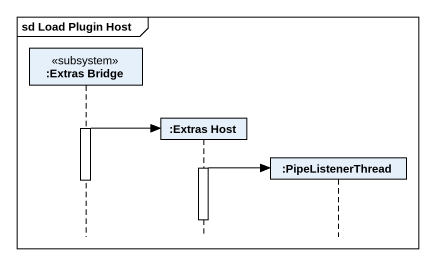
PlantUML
@startuml
mainframe sd Load Plugin Host
hide footbox
participant ":Extras Bridge" as Extras_Bridge <<subsystem>>
participant ":Extras Host" as Extras_Host
participant ":PipeListenerThread" as PipeListenerThread

activate Extras_Bridge
Extras_Bridge -> Extras_Host
activate Extras_Host
Extras_Host -> PipeListenerThread
deactivate Extras_Bridge
deactivate Extras_Host
@enduml
